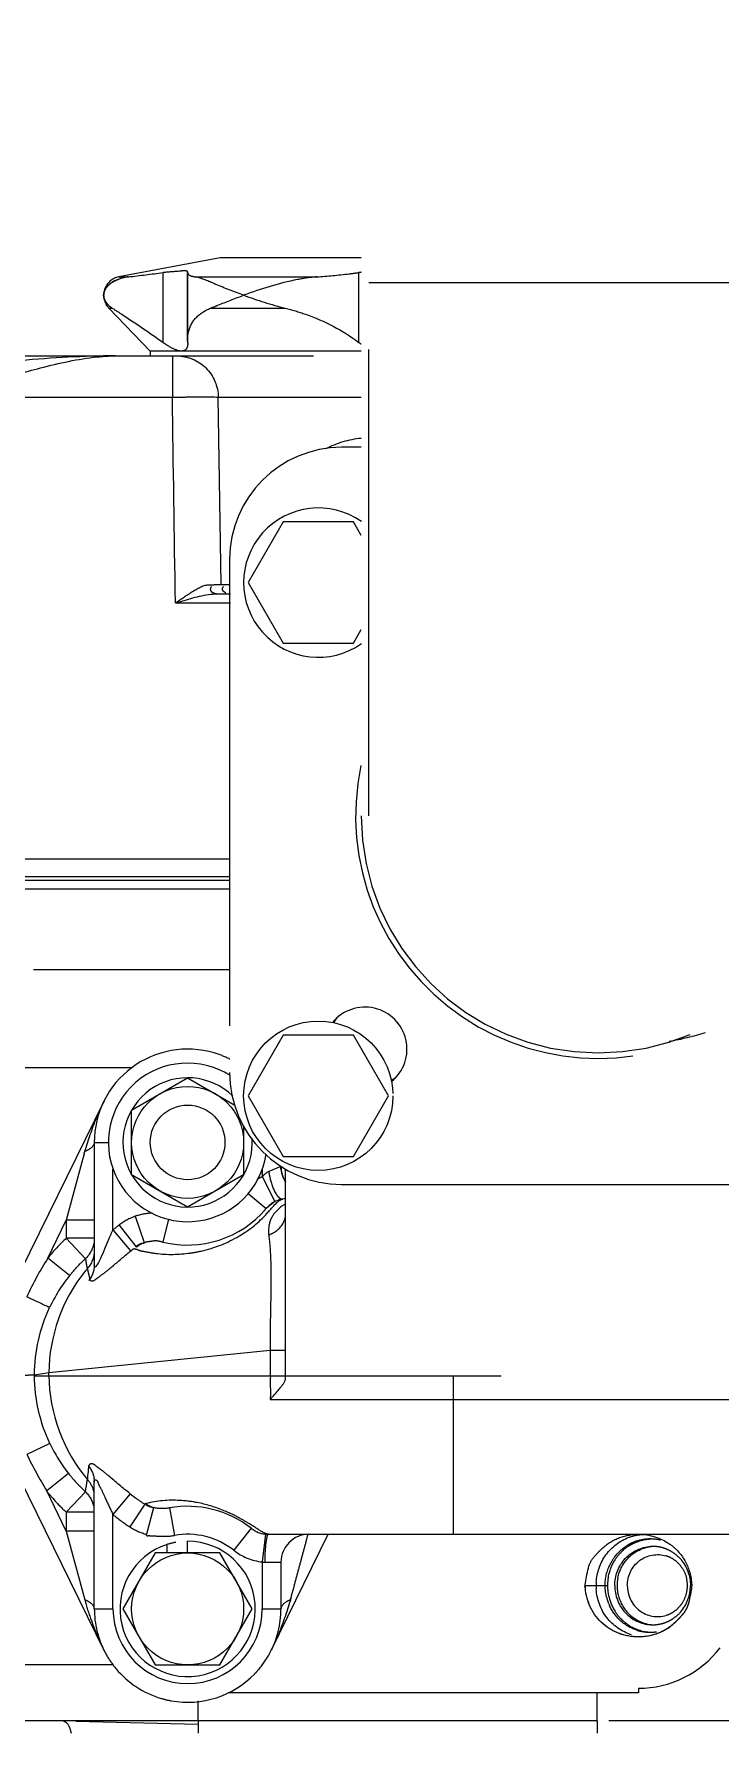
# Model space of a CAD drawing. Header units: millimetres. Extents: x 17886 to 18265, y -8727 to -7321.
# Drawn here: x 17936.663 to 17937.398, y -8656.784 to -8654.963 of the extents above; entities that cross this region are included whole.
import ezdxf

# ---------------------------------------------------------------- set-up
doc = ezdxf.new("R2010")
doc.units = ezdxf.units.MM
doc.linetypes.add('EPL_DASH', pattern=[1, 0.5, -0.5])
for name, color, linetype in [('2630754_DKREDXF_CONTINUOUS_LINE', 7, 'Continuous'), ('3884027_DKREDXF_CONTINUOUS_LINE', 7, 'Continuous'), ('8T4224_DXF_CONTINUOUS_LINE', 7, 'Continuous'), ('8T4908_DXF_CONTINUOUS_LINE', 7, 'Continuous')]:
    doc.layers.add(name, color=color, linetype=linetype)

msp = doc.modelspace()

# ---------------------------------------------------------------- linework, layer by layer
at = {"layer": '2630754_DKREDXF_CONTINUOUS_LINE', "color": 7, "linetype": 'EPL_DASH'}
for p, q in [((17937.02197, -8655.80057), (17937.02197, -8654.47557)), ((17937.02197, -8655.22907), (17937.52197, -8655.22907)), ((17937.01397, -8655.40557), (17936.99297, -8655.40557)), ((17936.87297, -8655.52557), (17936.87297, -8656.07557)), ((17936.99297, -8656.19557), (17937.54297, -8656.19557))]:
    msp.add_line(p, q, dxfattribs=at)
for centre, radius, start, end in [((17936.99297, -8655.52557), 0.12, 90, 180), ((17937.26797, -8655.80057), 0.26, 167.99041, 12.00959), ((17937.26797, -8655.80057), 0.254, 180, 0), ((17937.01797, -8656.05057), 0.045, 309.32019, 140.67981), ((17936.99297, -8656.07557), 0.12, 180, 270)]:
    msp.add_arc(centre, radius, start, end, dxfattribs=at)
at = {"layer": '3884027_DKREDXF_CONTINUOUS_LINE', "color": 6, "linetype": 'EPL_DASH'}
for p, q in [((17936.86297, -8655.20257), (17936.75429, -8655.22291)), ((17937.01397, -8655.20257), (17936.86297, -8655.20257)), ((17936.75429, -8655.22291), (17936.76443, -8655.22291)), ((17936.80157, -8655.29317), (17936.80157, -8655.2183)), ((17936.82804, -8655.2183), (17936.82797, -8655.21877)), ((17936.82797, -8655.29071), (17936.82797, -8655.21874)), ((17936.82804, -8655.29317), (17936.82804, -8655.2183)), ((17936.8361, -8655.22291), (17936.9663, -8655.22291)), ((17937.0115, -8655.29317), (17937.0115, -8655.2183)), ((17936.78797, -8655.30257), (17936.74356, -8655.25644)), ((17936.74356, -8655.25644), (17936.7472, -8655.25644)), ((17936.85261, -8655.25644), (17936.93256, -8655.25644)), ((17936.46297, -8655.30757), (17937.01397, -8655.30757)), ((17936.78797, -8655.30257), (17936.78797, -8655.30757)), ((17937.01397, -8655.30257), (17936.78797, -8655.30257)), ((17936.81158, -8655.30757), (17936.81158, -8655.35178)), ((17936.82804, -8655.29317), (17936.82797, -8655.29058)), ((17936.82804, -8655.29317), (17936.82807, -8655.29426)), ((17936.82807, -8655.29411), (17936.82807, -8655.29058)), ((17936.46297, -8655.35178), (17936.81158, -8655.35178)), ((17936.86392, -8655.55274), (17936.86078, -8655.35178)), ((17936.86078, -8655.35178), (17937.01397, -8655.35178)), ((17936.85895, -8655.56257), (17936.87379, -8655.56257)), ((17936.86392, -8655.55274), (17936.87297, -8655.55274)), ((17936.81484, -8655.57239), (17936.87379, -8655.57239)), ((17936.64201, -8655.84664), (17936.87297, -8655.84664)), ((17936.64523, -8655.86551), (17936.87297, -8655.86551)), ((17936.64523, -8655.86943), (17936.87297, -8655.86943)), ((17936.64523, -8655.87887), (17936.87297, -8655.87887)), ((17936.87297, -8655.96557), (17936.66273, -8655.96557)), ((17936.76799, -8656.07057), (17936.49273, -8656.07057)), ((17936.76797, -8656.11593), (17936.82797, -8656.08129)), ((17936.82797, -8656.08129), (17936.87869, -8656.11057)), ((17936.73817, -8656.10657), (17936.63939, -8656.30817)), ((17936.73817, -8656.10657), (17936.73818, -8656.10655)), ((17936.76797, -8656.18521), (17936.76797, -8656.11593)), ((17936.88797, -8656.13297), (17936.88797, -8656.18521)), ((17936.72797, -8656.15057), (17936.72797, -8656.28181)), ((17936.72797, -8656.15057), (17936.74317, -8656.15057)), ((17936.71572, -8656.16789), (17936.69797, -8656.23407)), ((17936.74797, -8656.24441), (17936.74797, -8656.17924)), ((17936.90797, -8656.17924), (17936.90797, -8656.18727)), ((17936.92779, -8656.17628), (17936.91483, -8656.18167)), ((17936.92797, -8656.17915), (17936.92797, -8656.17628)), ((17936.93297, -8656.40247), (17936.93297, -8656.17949)), ((17936.82797, -8656.21985), (17936.76797, -8656.18521)), ((17936.88797, -8656.18521), (17936.82797, -8656.21985)), ((17936.90797, -8656.18727), (17936.92147, -8656.21406)), ((17936.89279, -8656.20527), (17936.91204, -8656.22151)), ((17936.92147, -8656.21406), (17936.91204, -8656.22151)), ((17936.93297, -8656.21078), (17936.93005, -8656.21126)), ((17936.67814, -8656.27453), (17936.69797, -8656.23407)), ((17936.69797, -8656.23407), (17936.69797, -8656.25322)), ((17936.72797, -8656.23407), (17936.69797, -8656.23407)), ((17936.77183, -8656.22977), (17936.78153, -8656.25772)), ((17936.80755, -8656.23294), (17936.8015, -8656.25734)), ((17936.74797, -8656.24441), (17936.76675, -8656.2667)), ((17936.75444, -8656.23917), (17936.77239, -8656.26223)), ((17936.7015, -8656.29329), (17936.67814, -8656.27453)), ((17936.7205, -8656.28532), (17936.7206, -8656.28582)), ((17936.67936, -8656.3971), (17936.91652, -8656.37308)), ((17936.91652, -8656.37308), (17936.91652, -8656.40057)), ((17936.91652, -8656.37308), (17936.93297, -8656.37308)), ((17936.66396, -8656.39966), (17936.67936, -8656.3971)), ((17936.66396, -8656.40057), (17938.66775, -8656.40057)), ((17936.67936, -8656.40057), (17936.67936, -8656.3971)), ((17937.11297, -8656.57057), (17937.11297, -8656.40057)), ((17936.91643, -8656.42607), (17937.6856, -8656.42607)), ((17936.68037, -8656.4733), (17936.65575, -8656.48495)), ((17936.63939, -8656.49297), (17936.73821, -8656.69466)), ((17936.70043, -8656.50556), (17936.67691, -8656.52409)), ((17936.69797, -8656.56707), (17936.67691, -8656.52409)), ((17936.71835, -8656.52497), (17936.69797, -8656.54693)), ((17936.71845, -8656.52442), (17936.71835, -8656.52497)), ((17936.72797, -8656.65057), (17936.72797, -8656.5145)), ((17936.76631, -8656.52713), (17936.74797, -8656.54946)), ((17936.78194, -8656.53839), (17936.76599, -8656.56271)), ((17936.7915, -8656.54207), (17936.7837, -8656.5706)), ((17936.80846, -8656.54231), (17936.81378, -8656.57184)), ((17936.69797, -8656.54693), (17936.69797, -8656.56707)), ((17936.72797, -8656.54693), (17936.69797, -8656.54693)), ((17936.74797, -8656.65057), (17936.74797, -8656.54946)), ((17936.89601, -8656.56414), (17936.87746, -8656.58771)), ((17936.72797, -8656.56707), (17936.69797, -8656.56707)), ((17936.69797, -8656.56707), (17936.71777, -8656.64087)), ((17936.91127, -8656.57039), (17936.90797, -8656.6002)), ((17936.91457, -8656.57057), (17936.91449, -8656.57057)), ((17936.91457, -8656.57057), (17937.68137, -8656.57057)), ((17936.91777, -8656.69457), (17936.97853, -8656.57057)), ((17936.95521, -8656.57736), (17936.95649, -8656.5726)), ((17936.95649, -8656.5726), (17936.95711, -8656.57027)), ((17936.79333, -8656.59057), (17936.75869, -8656.65057)), ((17936.86261, -8656.59057), (17936.79333, -8656.59057)), ((17936.89725, -8656.65057), (17936.86261, -8656.59057)), ((17936.90797, -8656.6002), (17936.90797, -8656.65057)), ((17936.91061, -8656.60057), (17936.92797, -8656.60057)), ((17936.92797, -8656.60057), (17936.92797, -8656.65057)), ((17937.25403, -8656.62557), (17937.27786, -8656.62557)), ((17936.72797, -8656.65057), (17936.74797, -8656.65057)), ((17936.75869, -8656.65057), (17936.79333, -8656.71057)), ((17936.86261, -8656.71057), (17936.89725, -8656.65057)), ((17936.90797, -8656.65057), (17936.92797, -8656.65057)), ((17936.7486, -8656.71057), (17936.62297, -8656.71057)), ((17936.79333, -8656.71057), (17936.86261, -8656.71057)), ((17936.91777, -8656.69457), (17936.91776, -8656.69459)), ((17937.31097, -8656.74057), (17936.8715, -8656.74057)), ((17937.26665, -8656.77057), (17937.26665, -8656.74057)), ((17936.83929, -8656.77057), (17936.83929, -8656.74905)), ((17936.83919, -8656.77459), (17936.70812, -8656.77133)), ((17937.26665, -8656.77057), (17936.83929, -8656.77057))]:
    msp.add_line(p, q, dxfattribs=at)
at = {"layer": '3884027_DKREDXF_CONTINUOUS_LINE', "color": 7, "linetype": 'EPL_DASH'}
for p, q in [((17936.71837, -8656.27517), (17936.69797, -8656.25322)), ((17936.72797, -8656.25322), (17936.69797, -8656.25322)), ((17936.8059, -8656.59057), (17936.8059, -8656.58151)), ((17936.82797, -8656.59057), (17936.82797, -8656.57807)), ((17937.31097, -8656.73557), (17937.31097, -8656.74057)), ((17936.83929, -8656.77057), (17936.58297, -8656.77057)), ((17936.83929, -8656.77057), (17936.83929, -8656.78357)), ((17937.26665, -8656.77057), (17937.26665, -8656.78357)), ((17937.77929, -8656.77057), (17937.26665, -8656.77057))]:
    msp.add_line(p, q, dxfattribs=at)
at = {"layer": '3884027_DKREDXF_CONTINUOUS_LINE', "color": 6, "linetype": 'EPL_DASH'}
for points in [[(17936.76509, -8656.26841), (17936.76607, -8656.26761), (17936.7671, -8656.26678), (17936.76813, -8656.26595), (17936.76917, -8656.26513), (17936.77022, -8656.26432)], [(17936.90797, -8656.6002), (17936.90809, -8656.60024), (17936.9084, -8656.60031), (17936.90872, -8656.60038), (17936.90903, -8656.60044), (17936.90935, -8656.60048), (17936.90966, -8656.60052), (17936.90998, -8656.60055), (17936.91029, -8656.60056), (17936.91061, -8656.60057)]]:
    msp.add_lwpolyline(points, dxfattribs=at)
at = {"layer": '3884027_DKREDXF_CONTINUOUS_LINE', "color": 7, "linetype": 'EPL_DASH'}
for points in [[(17936.77022, -8656.26432), (17936.77035, -8656.2644), (17936.77049, -8656.26449), (17936.77064, -8656.26456), (17936.7708, -8656.26463), (17936.77096, -8656.2647), (17936.77114, -8656.26475)], [(17936.78331, -8656.53774), (17936.78321, -8656.53777), (17936.78302, -8656.53783), (17936.78284, -8656.53789), (17936.78266, -8656.53796), (17936.7825, -8656.53803), (17936.78234, -8656.53811), (17936.7822, -8656.5382), (17936.78206, -8656.53829), (17936.78194, -8656.53839)]]:
    msp.add_lwpolyline(points, dxfattribs=at)
at = {"layer": '3884027_DKREDXF_CONTINUOUS_LINE', "color": 6, "linetype": 'EPL_DASH'}
for centre, radius in [((17936.82797, -8656.15057), 0.06), ((17936.82797, -8656.15057), 0.04), ((17936.82797, -8656.65057), 0.06)]:
    msp.add_circle(centre, radius, dxfattribs=at)
for centre, radius, start, end in [((17936.75797, -8655.24257), 0.02, 100.60131, 223.91112), ((17936.35698, -8651.7892), 3.4578, 276.76715, 277.38728), ((17936.82945, -8655.21876), 0.00148, 180.01824, 188.58247), ((17937.03277, -8655.37562), 0.15876, 96.83373, 97.69978), ((17936.8731, -8655.29059), 0.04513, 178.5649, 179.98725), ((17937.04244, -8655.25199), 0.05151, 233.08445, 236.2717), ((17937.29797, -8655.77057), 0.27542, 279.61592, 287.94285), ((17936.82797, -8656.15057), 0.1, 73.55945, 180), ((17936.82797, -8656.15057), 0.085, 57.65271, 351.38972), ((17936.82797, -8656.15057), 0.1, 63.06418, 63.25126), ((17936.0203, -8655.97603), 0.72139, 344.99602, 345.20351), ((17936.28191, -8656.0323), 0.45425, 343.63821, 343.85938), ((17937.00226, -8656.16883), 0.08837, 188.35387, 192.22064), ((17936.93497, -8656.24086), 0.06, 116.73919, 121.85519), ((17936.93497, -8656.24086), 0.03, 99.44018, 139.84082), ((17936.82797, -8656.15057), 0.11, 256.07587, 319.84082), ((17936.81077, -8656.12907), 0.14149, 263.08272, 278.13577), ((17936.97772, -8656.46382), 0.35437, 147.71304, 155.36549), ((17936.85391, -8656.40058), 0.1759, 139.27675, 140.60354), ((17936.50778, -8656.32453), 0.21631, 10.44501, 12.38576), ((17936.69882, -8656.26681), 0.0289, 318.87499, 321.62863), ((17936.8331, -8656.3994), 0.16905, 141.12264, 154.84831), ((17936.83262, -8656.40102), 0.16853, 205.3949, 218.33778), ((17936.83427, -8656.39998), 0.17047, 218.26765, 226.56183), ((17936.83384, -8656.40042), 0.16985, 226.56653, 227.16299), ((17936.69826, -8656.54673), 0.02962, 44.60422, 47.28241), ((17936.3532, -8656.45628), 0.37156, 349.4321, 351.41883), ((17936.85635, -8656.41653), 0.14262, 230.85048, 232.56467), ((17936.86989, -8656.39892), 0.16483, 232.55197, 233.54172), ((17936.82797, -8656.65057), 0.11, 51.78679, 100.21672), ((17936.88052, -8656.38798), 0.20892, 230.61938, 236.75523), ((17936.91457, -8656.54057), 0.03, 231.78679, 270), ((17936.82797, -8656.65057), 0.0725, 107.72353, 90), ((17936.82797, -8656.65057), 0.08, 51.78679, 100.21672), ((17936.95797, -8656.60057), 0.03, 90, 180), ((17937.32341, -8656.62211), 0.0465, 116.02384, 122.24099), ((17937.32321, -8656.62177), 0.04611, 108.73031, 115.98389), ((17937.32365, -8656.62318), 0.04759, 94.36247, 108.69175), ((17937.32365, -8656.6232), 0.0476, 90.10606, 94.36157), ((17937.32367, -8656.62233), 0.04673, 76.47883, 90.13113), ((17937.31196, -8656.62733), 0.05652, 44.44484, 54.89212), ((17936.91457, -8656.54057), 0.06, 231.78679, 263.68224), ((17937.32532, -8656.62506), 0.04999, 143.87533, 154.2355), ((17937.32615, -8656.62281), 0.03925, 89.99978, 93.14127), ((17937.32615, -8656.62279), 0.03923, 84.90794, 90.00094), ((17937.32614, -8656.62283), 0.03927, 77.58358, 84.90026), ((17937.3261, -8656.62304), 0.03948, 71.91001, 77.58895), ((17937.32602, -8656.62327), 0.03972, 65.24617, 71.90139), ((17937.33108, -8656.62396), 0.03176, 59.13771, 72.73364), ((17937.32573, -8656.62385), 0.04037, 53.04821, 65.21665), ((17937.33073, -8656.62449), 0.03239, 45.66673, 59.0879), ((17937.32521, -8656.6245), 0.04121, 41.0095, 53.01241), ((17937.3301, -8656.62509), 0.03326, 32.43702, 45.61307), ((17937.33168, -8656.62558), 0.04355, 168.41945, 179.98661), ((17937.32883, -8656.6256), 0.03464, 0.05476, 12.87815), ((17937.32042, -8656.62558), 0.05481, 176.49199, 179.99163), ((17937.31978, -8656.62556), 0.05417, 180.01148, 183.84686), ((17937.33168, -8656.62556), 0.04355, 180.01339, 191.58055), ((17937.32883, -8656.62553), 0.03464, 347.12185, 359.94524), ((17936.82797, -8656.65057), 0.1, 180, 207.45975), ((17936.82797, -8656.65057), 0.08, 180, 0), ((17936.82797, -8656.65057), 0.1, 331.91169, 0), ((17937.37403, -8656.76883), 0.45425, 163.63821, 163.85938), ((17937.32831, -8656.62503), 0.05308, 194.62347, 204.59614), ((17937.33108, -8656.62718), 0.03176, 287.26636, 300.86229), ((17937.33073, -8656.62664), 0.03239, 300.9121, 314.33327), ((17937.32521, -8656.62663), 0.04121, 306.98759, 318.9905), ((17937.3301, -8656.62605), 0.03326, 314.38693, 327.56298), ((17937.03485, -8656.55076), 0.32979, 199.70549, 202.96746), ((17937.32329, -8656.62976), 0.04577, 253.29992, 256.39889), ((17937.32337, -8656.62935), 0.04618, 256.42641, 264.81484), ((17937.32615, -8656.62832), 0.03925, 266.85873, 270.00022), ((17937.32615, -8656.62834), 0.03923, 269.99906, 275.09115), ((17937.32614, -8656.6283), 0.03927, 275.09882, 282.41642), ((17937.3261, -8656.62809), 0.03948, 282.41105, 288.10978), ((17937.32602, -8656.62787), 0.03972, 288.11837, 294.75378), ((17937.31728, -8656.63369), 0.04539, 303.17049, 306.63689), ((17937.32573, -8656.62729), 0.04037, 294.78335, 306.95179), ((17937.31097, -8656.62557), 0.11, 270, 322.6168), ((17937.32347, -8656.62834), 0.0472, 264.79978, 270.10938), ((17937.32348, -8656.62792), 0.04762, 270.10674, 275.26058), ((17937.32347, -8656.62784), 0.04771, 275.25873, 278.27633), ((17936.82797, -8656.65057), 0.1, 210.1715, 219.91163), ((17936.82797, -8656.65057), 0.1, 315.92964, 319.90899), ((17936.82797, -8656.65057), 0.1, 253.55945, 259.91752)]:
    msp.add_arc(centre, radius, start, end, dxfattribs=at)
at = {"layer": '3884027_DKREDXF_CONTINUOUS_LINE', "color": 7, "linetype": 'EPL_DASH'}
for centre, radius, start, end in [((17937.02297, -8655.49557), 0.1, 95.2174, 118.11537), ((17936.85037, -8653.19263), 2.36016, 270.02862, 270.22431), ((17937.02297, -8656.04557), 0.045, 140.40876, 149.07699), ((17936.82797, -8656.15057), 0.1, 63.25126, 73.55945), ((17936.82797, -8656.15057), 0.06928, 45.70361, 3.90573), ((17937.02297, -8656.04557), 0.045, 300.92301, 309.59124), ((17936.95796, -8656.17619), 0.03017, 180.17823, 185.63494), ((17936.95822, -8656.17617), 0.03042, 185.62411, 195.78879), ((17936.95804, -8656.17627), 0.03007, 180.02626, 190.96013), ((17936.95797, -8656.17629), 0.03, 190.94384, 196.25359), ((17936.95795, -8656.17623), 0.03015, 195.80725, 200.97707), ((17936.95808, -8656.17623), 0.03012, 196.31619, 213.45674), ((17936.95794, -8656.17624), 0.03014, 200.96815, 214.01569), ((17936.69813, -8656.25332), 0.02979, 312.80573, 316.66141), ((17936.82797, -8656.65057), 0.0725, 100.12193, 107.72353), ((17937.32689, -8656.62386), 0.04847, 120.89758, 131.89909), ((17937.32791, -8656.62484), 0.04989, 137.38324, 148.17525), ((17937.3273, -8656.62431), 0.04908, 131.8974, 137.35629), ((17937.32969, -8656.62558), 0.05183, 169.47056, 179.98994), ((17937.32969, -8656.62556), 0.05183, 180.01006, 190.52944), ((17937.32791, -8656.62629), 0.04989, 211.82475, 222.61676), ((17937.3273, -8656.62683), 0.04908, 222.64371, 228.1026), ((17937.32689, -8656.62728), 0.04847, 228.10091, 239.10242), ((17936.82797, -8656.65057), 0.1, 207.45975, 210.1715), ((17936.82797, -8656.65057), 0.1, 319.90899, 331.91169), ((17936.82797, -8656.65057), 0.1, 219.91163, 253.55945), ((17936.82797, -8656.65057), 0.1, 259.91752, 315.92964)]:
    msp.add_arc(centre, radius, start, end, dxfattribs=at)
at = {"layer": '3884027_DKREDXF_CONTINUOUS_LINE', "color": 6, "linetype": 'EPL_DASH'}
for points, knots in [([(17936.82807, -8655.21811), (17936.82807, -8655.21568), (17936.81385, -8655.21774), (17936.80799, -8655.21746), (17936.80157, -8655.2183)], [0, 0, 0, 0, 0.2727713, 1, 1, 1, 1]), ([(17936.73797, -8655.24257), (17936.73797, -8655.2408), (17936.74009, -8655.2319), (17936.74931, -8655.22678), (17936.75605, -8655.22468)], [0, 0, 0, 0, 0.1998531, 1, 1, 1, 1]), ([(17936.74281, -8655.23216), (17936.74204, -8655.23293), (17936.74067, -8655.23451), (17936.7396, -8655.23631), (17936.73919, -8655.23721)], [0, 0, 0, 0, 0.5209845, 1, 1, 1, 1]), ([(17936.76443, -8655.22291), (17936.76207, -8655.22319), (17936.75433, -8655.22468), (17936.74674, -8655.22826), (17936.74281, -8655.23216)], [0, 0, 0, 0, 0.3001134, 1, 1, 1, 1]), ([(17936.82799, -8655.21898), (17936.82805, -8655.21941), (17936.83002, -8655.22207), (17936.8335, -8655.22237), (17936.8361, -8655.22291)], [0, 0, 0, 0, 0.1393145, 1, 1, 1, 1]), ([(17936.88797, -8655.24257), (17936.87763, -8655.23879), (17936.8604, -8655.23227), (17936.84343, -8655.22442), (17936.8361, -8655.22291)], [0, 0, 0, 0, 0.5955642, 1, 1, 1, 1]), ([(17936.9663, -8655.22291), (17936.95937, -8655.22343), (17936.93263, -8655.22749), (17936.90678, -8655.2357), (17936.88797, -8655.24257)], [0, 0, 0, 0, 0.2577761, 1, 1, 1, 1]), ([(17936.9663, -8655.22291), (17936.97786, -8655.22204), (17936.99294, -8655.22066), (17937.00797, -8655.21878), (17937.0115, -8655.2183)], [0, 0, 0, 0, 0.7651651, 1, 1, 1, 1]), ([(17936.73919, -8655.23721), (17936.73879, -8655.23806), (17936.73818, -8655.23982), (17936.73797, -8655.24166), (17936.73797, -8655.24257)], [0, 0, 0, 0, 0.5091713, 1, 1, 1, 1]), ([(17936.73905, -8655.24762), (17936.7387, -8655.24681), (17936.73816, -8655.24515), (17936.73797, -8655.24342), (17936.73797, -8655.24257)], [0, 0, 0, 0, 0.5081737, 1, 1, 1, 1]), ([(17936.85261, -8655.25644), (17936.85518, -8655.2554), (17936.86691, -8655.25062), (17936.87868, -8655.24596), (17936.88797, -8655.24257)], [0, 0, 0, 0, 0.2189959, 1, 1, 1, 1]), ([(17936.74479, -8655.25473), (17936.74517, -8655.25503), (17936.74596, -8655.25562), (17936.74678, -8655.25617), (17936.7472, -8655.25644)], [0, 0, 0, 0, 0.4906199, 1, 1, 1, 1]), ([(17936.7472, -8655.25644), (17936.75058, -8655.25859), (17936.76899, -8655.2704), (17936.78708, -8655.28272), (17936.80157, -8655.29317)], [0, 0, 0, 0, 0.1830376, 1, 1, 1, 1]), ([(17936.93256, -8655.25644), (17936.93988, -8655.25824), (17936.96778, -8655.26663), (17936.99423, -8655.28021), (17937.0115, -8655.29317)], [0, 0, 0, 0, 0.2586868, 1, 1, 1, 1]), ([(17936.82798, -8655.28946), (17936.82801, -8655.28834), (17936.82815, -8655.28615), (17936.82847, -8655.28397), (17936.82868, -8655.2829)], [0, 0, 0, 0, 0.5057274, 1, 1, 1, 1]), ([(17936.6703, -8655.32049), (17936.69024, -8655.31535), (17936.71681, -8655.30934), (17936.7439, -8655.30757), (17936.7504, -8655.30757)], [0, 0, 0, 0, 0.7599674, 1, 1, 1, 1]), ([(17936.8165, -8655.30757), (17936.82771, -8655.30757), (17936.85112, -8655.31712), (17936.86059, -8655.34045), (17936.86078, -8655.35178)], [0, 0, 0, 0, 0.4971889, 1, 1, 1, 1]), ([(17936.82807, -8655.29426), (17936.82807, -8655.29656), (17936.82709, -8655.30211), (17936.82131, -8655.30266), (17936.819, -8655.30221)], [0, 0, 0, 0, 0.4936354, 1, 1, 1, 1]), ([(17936.46629, -8655.32066), (17936.48324, -8655.32505), (17936.50863, -8655.33265), (17936.54211, -8655.34263), (17936.56834, -8655.35119), (17936.59446, -8655.34237), (17936.62797, -8655.33248), (17936.65335, -8655.32487), (17936.6703, -8655.32049)], [0, 0, 0, 0, 0.2483333, 0.3741422, 0.500025, 0.625955, 0.7517448, 1, 1, 1, 1]), ([(17936.81158, -8655.35178), (17936.81727, -8655.35171), (17936.83366, -8655.35167), (17936.85009, -8655.351), (17936.86078, -8655.35178)], [0, 0, 0, 0, 0.3465713, 1, 1, 1, 1]), ([(17936.81484, -8655.57239), (17936.82107, -8655.56805), (17936.83234, -8655.56049), (17936.84519, -8655.55281), (17936.85155, -8655.5528)], [0, 0, 0, 0, 0.5441178, 1, 1, 1, 1]), ([(17936.85275, -8655.56302), (17936.85379, -8655.56289), (17936.85586, -8655.56266), (17936.85793, -8655.56257), (17936.85895, -8655.56257)], [0, 0, 0, 0, 0.506972, 1, 1, 1, 1]), ([(17936.73842, -8656.10606), (17936.73882, -8656.10626), (17936.73694, -8656.10803), (17936.73653, -8656.11083), (17936.73346, -8656.11604), (17936.73192, -8656.1201), (17936.73097, -8656.12234)], [0, 0, 0, 0, 0.0753642, 0.2487776, 0.5914295, 1, 1, 1, 1]), ([(17936.71709, -8656.16279), (17936.71687, -8656.16364), (17936.71641, -8656.16534), (17936.71595, -8656.16704), (17936.71572, -8656.16789)], [0, 0, 0, 0, 0.4994046, 1, 1, 1, 1]), ([(17936.72797, -8656.15057), (17936.72797, -8656.1538), (17936.7235, -8656.15786), (17936.71925, -8656.15971), (17936.71777, -8656.16027)], [0, 0, 0, 0, 0.6704712, 1, 1, 1, 1]), ([(17936.88292, -8656.25101), (17936.89315, -8656.24498), (17936.90777, -8656.23372), (17936.91903, -8656.21945), (17936.92354, -8656.21512)], [0, 0, 0, 0, 0.6551643, 1, 1, 1, 1]), ([(17936.92233, -8656.20522), (17936.92272, -8656.20587), (17936.92351, -8656.20708), (17936.92441, -8656.20821), (17936.92487, -8656.20871)], [0, 0, 0, 0, 0.5298894, 1, 1, 1, 1]), ([(17936.92487, -8656.20871), (17936.92548, -8656.20936), (17936.92667, -8656.21045), (17936.92817, -8656.21114), (17936.92887, -8656.21125)], [0, 0, 0, 0, 0.556679, 1, 1, 1, 1]), ([(17936.92887, -8656.21125), (17936.92907, -8656.21129), (17936.92946, -8656.21132), (17936.92985, -8656.21129), (17936.93005, -8656.21126)], [0, 0, 0, 0, 0.5073329, 1, 1, 1, 1]), ([(17936.91543, -8656.24945), (17936.91794, -8656.24852), (17936.9266, -8656.2443), (17936.9329, -8656.23457), (17936.93297, -8656.2276)], [0, 0, 0, 0, 0.2773543, 1, 1, 1, 1]), ([(17936.74797, -8656.24441), (17936.74576, -8656.24827), (17936.74199, -8656.25753), (17936.72813, -8656.29153), (17936.72797, -8656.28183)], [0, 0, 0, 0, 0.3144896, 1, 1, 1, 1]), ([(17936.8308, -8656.26913), (17936.83474, -8656.26857), (17936.85289, -8656.26524), (17936.87045, -8656.25836), (17936.88292, -8656.25101)], [0, 0, 0, 0, 0.2155372, 1, 1, 1, 1]), ([(17936.91494, -8656.25065), (17936.91589, -8656.25853), (17936.91886, -8656.29931), (17936.91564, -8656.34019), (17936.91652, -8656.37308)], [0, 0, 0, 0, 0.1942457, 1, 1, 1, 1]), ([(17936.74024, -8656.28923), (17936.74216, -8656.28767), (17936.75046, -8656.28075), (17936.75868, -8656.27373), (17936.76509, -8656.26841)], [0, 0, 0, 0, 0.2286865, 1, 1, 1, 1]), ([(17936.77114, -8656.26475), (17936.77271, -8656.26449), (17936.77591, -8656.26653), (17936.78344, -8656.2677), (17936.78946, -8656.269), (17936.79373, -8656.26953)], [0, 0, 0, 0, 0.2069902, 0.4411599, 1, 1, 1, 1]), ([(17936.78164, -8656.25767), (17936.78151, -8656.25771), (17936.78143, -8656.25779), (17936.78112, -8656.2578), (17936.78114, -8656.25784)], [0, 0, 0, 0, 0.7617879, 1, 1, 1, 1]), ([(17936.78114, -8656.25784), (17936.78143, -8656.25842), (17936.78407, -8656.25659), (17936.78763, -8656.25681), (17936.7914, -8656.25579), (17936.79362, -8656.25579)], [0, 0, 0, 0, 0.1530689, 0.4743646, 1, 1, 1, 1]), ([(17936.7015, -8656.29329), (17936.70068, -8656.29431), (17936.71211, -8656.28065), (17936.71328, -8656.2799), (17936.71837, -8656.27517)], [0, 0, 0, 0, 0.1584669, 1, 1, 1, 1]), ([(17936.71837, -8656.27517), (17936.71849, -8656.27566), (17936.71872, -8656.27664), (17936.71894, -8656.27763), (17936.71905, -8656.27814)], [0, 0, 0, 0, 0.4906084, 1, 1, 1, 1]), ([(17936.72046, -8656.28598), (17936.72065, -8656.28633), (17936.72101, -8656.28904), (17936.72188, -8656.29154), (17936.72234, -8656.29377)], [0, 0, 0, 0, 0.1474096, 1, 1, 1, 1]), ([(17936.72299, -8656.29719), (17936.72315, -8656.29794), (17936.72599, -8656.30032), (17936.73262, -8656.29465), (17936.73721, -8656.2917), (17936.74024, -8656.28923)], [0, 0, 0, 0, 0.1105087, 0.4351023, 1, 1, 1, 1]), ([(17936.72234, -8656.29377), (17936.72245, -8656.2943), (17936.72269, -8656.29544), (17936.72291, -8656.29658), (17936.72299, -8656.29719)], [0, 0, 0, 0, 0.4693405, 1, 1, 1, 1]), ([(17936.68008, -8656.32755), (17936.67931, -8656.32721), (17936.67117, -8656.32336), (17936.663, -8656.31958), (17936.6556, -8656.31611)], [0, 0, 0, 0, 0.0931647, 1, 1, 1, 1]), ([(17936.66396, -8656.40011), (17936.66307, -8656.40012), (17936.65882, -8656.40009), (17936.64975, -8656.4007), (17936.64101, -8656.39855), (17936.63641, -8656.40034)], [0, 0, 0, 0, 0.0969224, 0.46281, 1, 1, 1, 1]), ([(17936.91652, -8656.40057), (17936.9166, -8656.39879), (17936.91639, -8656.41756), (17936.9168, -8656.41936), (17936.91643, -8656.42607)], [0, 0, 0, 0, 0.2093648, 1, 1, 1, 1]), ([(17936.91643, -8656.42607), (17936.92045, -8656.42187), (17936.92628, -8656.41469), (17936.93297, -8656.40632), (17936.93297, -8656.40247)], [0, 0, 0, 0, 0.6011425, 1, 1, 1, 1]), ([(17936.7218, -8656.49747), (17936.72155, -8656.4992), (17936.72155, -8656.50398), (17936.72038, -8656.50871), (17936.7206, -8656.51172)], [0, 0, 0, 0, 0.3665168, 1, 1, 1, 1]), ([(17936.73638, -8656.50235), (17936.73451, -8656.50088), (17936.73079, -8656.49858), (17936.72556, -8656.49351), (17936.72198, -8656.49635), (17936.7218, -8656.49747)], [0, 0, 0, 0, 0.4050388, 0.8066782, 1, 1, 1, 1]), ([(17936.76631, -8656.52713), (17936.75846, -8656.52088), (17936.74865, -8656.51241), (17936.73867, -8656.50415), (17936.73638, -8656.50235)], [0, 0, 0, 0, 0.7747007, 1, 1, 1, 1]), ([(17936.67691, -8656.52409), (17936.67511, -8656.52219), (17936.69016, -8656.54001), (17936.69229, -8656.54165), (17936.69797, -8656.54693)], [0, 0, 0, 0, 0.2520204, 1, 1, 1, 1]), ([(17936.72797, -8656.51451), (17936.72797, -8656.51372), (17936.72769, -8656.51191), (17936.73111, -8656.51225), (17936.73213, -8656.51682), (17936.73601, -8656.52309), (17936.73832, -8656.52887), (17936.74005, -8656.53263)], [0, 0, 0, 0, 0.0891221, 0.1338587, 0.3149875, 0.5327688, 1, 1, 1, 1]), ([(17936.83795, -8656.53654), (17936.83187, -8656.53538), (17936.81368, -8656.5332), (17936.795, -8656.53452), (17936.78331, -8656.53774)], [0, 0, 0, 0, 0.3376673, 1, 1, 1, 1]), ([(17936.89896, -8656.56233), (17936.89793, -8656.56169), (17936.893, -8656.55862), (17936.888, -8656.55567), (17936.88397, -8656.55347)], [0, 0, 0, 0, 0.2086228, 1, 1, 1, 1]), ([(17936.91445, -8656.57057), (17936.9138, -8656.57056), (17936.90809, -8656.56873), (17936.90338, -8656.5651), (17936.89896, -8656.56233)], [0, 0, 0, 0, 0.111653, 1, 1, 1, 1]), ([(17936.7837, -8656.5706), (17936.78344, -8656.57084), (17936.78398, -8656.57259), (17936.78557, -8656.57197), (17936.78644, -8656.57202)], [0, 0, 0, 0, 0.2856692, 1, 1, 1, 1]), ([(17936.78644, -8656.57202), (17936.7893, -8656.57215), (17936.79838, -8656.57268), (17936.80762, -8656.57295), (17936.81378, -8656.57184)], [0, 0, 0, 0, 0.3132799, 1, 1, 1, 1]), ([(17936.91457, -8656.57057), (17936.91337, -8656.57057), (17936.91234, -8656.57639), (17936.91171, -8656.57952), (17936.91141, -8656.58246)], [0, 0, 0, 0, 0.2886512, 1, 1, 1, 1]), ([(17936.93802, -8656.64141), (17936.93763, -8656.64123), (17936.93905, -8656.63934), (17936.93899, -8656.63647), (17936.94098, -8656.63097), (17936.94324, -8656.62158), (17936.94684, -8656.60872), (17936.95099, -8656.59304), (17936.95381, -8656.58259), (17936.95521, -8656.57736)], [0, 0, 0, 0, 0.0195347, 0.0647512, 0.1558866, 0.2645156, 0.5107188, 0.755255, 1, 1, 1, 1]), ([(17937.25403, -8656.62557), (17937.25273, -8656.63322), (17937.25606, -8656.6034), (17937.26372, -8656.59452), (17937.2736, -8656.58343), (17937.28875, -8656.57319), (17937.30369, -8656.57059), (17937.31097, -8656.57057)], [0, 0, 0, 0, 0.2657554, 0.3792144, 0.4982139, 0.7507165, 1, 1, 1, 1]), ([(17937.26571, -8656.62222), (17937.26635, -8656.61177), (17937.27348, -8656.59092), (17937.29107, -8656.57742), (17937.30072, -8656.57383)], [0, 0, 0, 0, 0.5042632, 1, 1, 1, 1]), ([(17937.28558, -8656.62557), (17937.28558, -8656.61524), (17937.29333, -8656.59399), (17937.31394, -8656.58418), (17937.324, -8656.58363)], [0, 0, 0, 0, 0.505947, 1, 1, 1, 1]), ([(17937.29907, -8656.62557), (17937.29907, -8656.61566), (17937.30847, -8656.59477), (17937.33129, -8656.59078), (17937.3405, -8656.59363)], [0, 0, 0, 0, 0.5066983, 1, 1, 1, 1]), ([(17937.36791, -8656.62557), (17937.36921, -8656.61792), (17937.36588, -8656.64773), (17937.35822, -8656.65662), (17937.34835, -8656.66771), (17937.33316, -8656.67793), (17937.31093, -8656.68192), (17937.28901, -8656.67777), (17937.264, -8656.6623), (17937.25414, -8656.63982), (17937.25403, -8656.62557)], [0, 0, 0, 0, 0.1337358, 0.1908319, 0.2507157, 0.3777824, 0.5032291, 0.6287613, 0.7542565, 1, 1, 1, 1]), ([(17937.36791, -8656.62557), (17937.36921, -8656.61792), (17937.36588, -8656.64773), (17937.35822, -8656.65662), (17937.34835, -8656.66771), (17937.33316, -8656.67793), (17937.31093, -8656.68192), (17937.28901, -8656.67777), (17937.264, -8656.6623), (17937.25414, -8656.63982), (17937.25403, -8656.62557)], [0, 0, 0, 0, 0.1337358, 0.1908319, 0.2507157, 0.3777824, 0.5032291, 0.6287613, 0.7542565, 1, 1, 1, 1]), ([(17937.31097, -8656.68057), (17937.29667, -8656.68061), (17937.2668, -8656.66945), (17937.25414, -8656.63982), (17937.25403, -8656.62557)], [0, 0, 0, 0, 0.5008065, 1, 1, 1, 1]), ([(17937.30339, -8656.67822), (17937.2932, -8656.67505), (17937.27423, -8656.66173), (17937.26646, -8656.64007), (17937.26573, -8656.62919)], [0, 0, 0, 0, 0.4948024, 1, 1, 1, 1]), ([(17937.28558, -8656.62557), (17937.28558, -8656.63589), (17937.29333, -8656.65714), (17937.31394, -8656.66696), (17937.324, -8656.66751)], [0, 0, 0, 0, 0.505947, 1, 1, 1, 1]), ([(17937.29907, -8656.62557), (17937.29907, -8656.63547), (17937.30847, -8656.65636), (17937.33129, -8656.66036), (17937.3405, -8656.6575)], [0, 0, 0, 0, 0.5066983, 1, 1, 1, 1]), ([(17936.72797, -8656.65057), (17936.72797, -8656.64734), (17936.7235, -8656.64327), (17936.71925, -8656.64143), (17936.71777, -8656.64087)], [0, 0, 0, 0, 0.6704712, 1, 1, 1, 1]), ([(17936.93817, -8656.64087), (17936.93669, -8656.64143), (17936.93244, -8656.64327), (17936.92797, -8656.64734), (17936.92797, -8656.65057)], [0, 0, 0, 0, 0.329196, 1, 1, 1, 1]), ([(17936.93802, -8656.64141), (17936.93781, -8656.64131), (17936.93866, -8656.64019), (17936.93852, -8656.63954), (17936.93868, -8656.63895)], [0, 0, 0, 0, 0.2840105, 1, 1, 1, 1]), ([(17936.93817, -8656.64087), (17936.93815, -8656.64096), (17936.93785, -8656.64196), (17936.93849, -8656.63968), (17936.93868, -8656.63895)], [0, 0, 0, 0, 0.1113269, 1, 1, 1, 1]), ([(17937.36509, -8656.64266), (17937.36464, -8656.64447), (17937.36314, -8656.64997), (17937.35983, -8656.6548), (17937.35728, -8656.65764)], [0, 0, 0, 0, 0.3276875, 1, 1, 1, 1]), ([(17937.35728, -8656.65764), (17937.35667, -8656.65831), (17937.35541, -8656.65971), (17937.35413, -8656.66109), (17937.35346, -8656.6618)], [0, 0, 0, 0, 0.4844485, 1, 1, 1, 1]), ([(17936.73121, -8656.67945), (17936.73178, -8656.6808), (17936.73342, -8656.68458), (17936.74003, -8656.69835), (17936.73821, -8656.69466)], [0, 0, 0, 0, 0.2624462, 1, 1, 1, 1]), ([(17936.91752, -8656.69507), (17936.91712, -8656.69487), (17936.919, -8656.6931), (17936.91941, -8656.69031), (17936.92248, -8656.6851), (17936.92402, -8656.68104), (17936.92497, -8656.6788)], [0, 0, 0, 0, 0.0753642, 0.2487776, 0.5914295, 1, 1, 1, 1]), ([(17936.69509, -8656.77101), (17936.69586, -8656.77103), (17936.70075, -8656.77351), (17936.70191, -8656.77937), (17936.70308, -8656.78357)], [0, 0, 0, 0, 0.1511828, 1, 1, 1, 1])]:
    msp.add_open_spline(points, degree=3, knots=knots, dxfattribs=at)
for points in [[(17936.73797, -8655.24257), (17936.73797, -8655.24721), (17936.74115, -8655.25184), (17936.74479, -8655.25473)], [(17936.7472, -8655.25644), (17936.74382, -8655.25429), (17936.74064, -8655.25129), (17936.73905, -8655.24762)], [(17936.88797, -8655.24257), (17936.90259, -8655.24791), (17936.91745, -8655.25272), (17936.93256, -8655.25644)], [(17936.82868, -8655.2829), (17936.82982, -8655.27698), (17936.83272, -8655.27116), (17936.83685, -8655.26676)], [(17936.83685, -8655.26676), (17936.84114, -8655.26218), (17936.84678, -8655.25878), (17936.85261, -8655.25644)], [(17936.75041, -8655.30757), (17936.71662, -8655.30757), (17936.68285, -8655.30991), (17936.64915, -8655.31248)], [(17936.80855, -8655.29778), (17936.80615, -8655.29637), (17936.80383, -8655.29481), (17936.80157, -8655.29317)], [(17936.819, -8655.30221), (17936.81528, -8655.3015), (17936.81181, -8655.2997), (17936.80855, -8655.29778)], [(17936.81484, -8655.57239), (17936.81374, -8655.49886), (17936.81266, -8655.42532), (17936.81158, -8655.35178)], [(17936.81484, -8655.57239), (17936.82734, -8655.56876), (17936.83984, -8655.56469), (17936.85275, -8655.56302)], [(17936.73097, -8656.12234), (17936.72598, -8656.13413), (17936.72182, -8656.14629), (17936.71826, -8656.15858)], [(17936.91483, -8656.18167), (17936.91226, -8656.18308), (17936.90958, -8656.18481), (17936.90811, -8656.18734)], [(17936.9159, -8656.18754), (17936.91723, -8656.19367), (17936.9191, -8656.19984), (17936.92233, -8656.20522)], [(17936.93297, -8656.21625), (17936.92833, -8656.21901), (17936.92396, -8656.22251), (17936.92072, -8656.22682)], [(17936.92354, -8656.21512), (17936.92536, -8656.21338), (17936.92756, -8656.21168), (17936.93004, -8656.21126)], [(17936.77183, -8656.22977), (17936.76561, -8656.23193), (17936.75964, -8656.23512), (17936.75444, -8656.23917)], [(17936.78986, -8656.22633), (17936.78375, -8656.22661), (17936.77761, -8656.22776), (17936.77183, -8656.22977)], [(17936.91688, -8656.23352), (17936.9147, -8656.23883), (17936.91424, -8656.24495), (17936.91494, -8656.25065)], [(17936.92072, -8656.22682), (17936.91917, -8656.22888), (17936.91786, -8656.23114), (17936.91688, -8656.23352)], [(17936.69797, -8656.25322), (17936.69082, -8656.25978), (17936.68422, -8656.26697), (17936.67814, -8656.27453)], [(17936.75444, -8656.23917), (17936.75663, -8656.23746), (17936.75009, -8656.24262), (17936.74797, -8656.24441)], [(17936.72797, -8656.26619), (17936.72797, -8656.27274), (17936.72556, -8656.27962), (17936.72148, -8656.28476)], [(17936.79362, -8656.25579), (17936.7963, -8656.25579), (17936.7989, -8656.25669), (17936.8015, -8656.25734)], [(17936.71798, -8656.28894), (17936.69368, -8656.31853), (17936.67932, -8656.35882), (17936.67936, -8656.3971)], [(17936.72797, -8656.28171), (17936.72797, -8656.28775), (17936.72569, -8656.29407), (17936.72192, -8656.2988)], [(17936.66396, -8656.39966), (17936.66392, -8656.37503), (17936.66967, -8656.34987), (17936.68008, -8656.32755)], [(17936.68037, -8656.4733), (17936.66969, -8656.45086), (17936.66406, -8656.42542), (17936.66396, -8656.40057)], [(17936.67936, -8656.40057), (17936.67936, -8656.44009), (17936.69481, -8656.48178), (17936.7206, -8656.51172)], [(17936.65575, -8656.48495), (17936.66197, -8656.49841), (17936.66947, -8656.51126), (17936.67691, -8656.52409)], [(17936.7218, -8656.49747), (17936.72563, -8656.50216), (17936.72797, -8656.50851), (17936.72797, -8656.51457)], [(17936.71935, -8656.52593), (17936.72352, -8656.53017), (17936.7265, -8656.53593), (17936.72752, -8656.54178)], [(17936.7206, -8656.51172), (17936.72382, -8656.51541), (17936.72616, -8656.52004), (17936.72724, -8656.52482)], [(17936.74005, -8656.53263), (17936.74263, -8656.53827), (17936.74544, -8656.5438), (17936.74797, -8656.54946)], [(17936.78194, -8656.53839), (17936.77852, -8656.53621), (17936.7752, -8656.53389), (17936.77194, -8656.53149)], [(17936.80846, -8656.54231), (17936.80293, -8656.54331), (17936.7971, -8656.54325), (17936.79159, -8656.5421)], [(17936.86691, -8656.54529), (17936.85759, -8656.54144), (17936.84785, -8656.53844), (17936.83795, -8656.53654)], [(17936.88397, -8656.55347), (17936.87843, -8656.55046), (17936.87274, -8656.54771), (17936.86691, -8656.54529)], [(17936.76599, -8656.56271), (17936.77139, -8656.56625), (17936.77747, -8656.5689), (17936.7837, -8656.5706)], [(17936.91141, -8656.58246), (17936.91081, -8656.58847), (17936.91061, -8656.59453), (17936.91061, -8656.60057)], [(17937.28495, -8656.59559), (17937.28863, -8656.59055), (17937.29332, -8656.58611), (17937.2986, -8656.58278)], [(17937.30072, -8656.57383), (17937.30533, -8656.57211), (17937.31024, -8656.57107), (17937.31514, -8656.57073)], [(17937.31097, -8656.57057), (17937.32267, -8656.57054), (17937.33489, -8656.57436), (17937.34447, -8656.58109)], [(17937.28902, -8656.61684), (17937.29047, -8656.60979), (17937.29383, -8656.60289), (17937.29856, -8656.59746)], [(17937.29856, -8656.59746), (17937.30496, -8656.5901), (17937.31476, -8656.58485), (17937.32446, -8656.5838)], [(17937.35231, -8656.58775), (17937.35802, -8656.59357), (17937.36255, -8656.60085), (17937.36513, -8656.60858)], [(17937.3563, -8656.59746), (17937.36286, -8656.605), (17937.36672, -8656.61558), (17937.36672, -8656.62557)], [(17937.27527, -8656.62557), (17937.27527, -8656.61797), (17937.27701, -8656.61018), (17937.28031, -8656.60333)], [(17937.35817, -8656.60725), (17937.36023, -8656.61049), (17937.36174, -8656.61414), (17937.36259, -8656.61788)], [(17937.36513, -8656.60858), (17937.36694, -8656.61403), (17937.36787, -8656.61983), (17937.36791, -8656.62557)], [(17937.27695, -8656.63844), (17937.27585, -8656.63425), (17937.27527, -8656.62989), (17937.27527, -8656.62557)], [(17937.28902, -8656.6343), (17937.29047, -8656.64135), (17937.29383, -8656.64824), (17937.29856, -8656.65367)], [(17937.3563, -8656.65367), (17937.36286, -8656.64613), (17937.36672, -8656.63556), (17937.36672, -8656.62557)], [(17937.35817, -8656.64388), (17937.36023, -8656.64065), (17937.36174, -8656.637), (17937.36259, -8656.63325)], [(17936.71777, -8656.64087), (17936.71945, -8656.64804), (17936.72189, -8656.65503), (17936.72438, -8656.66196)], [(17936.92497, -8656.6788), (17936.92996, -8656.667), (17936.93412, -8656.65485), (17936.93768, -8656.64255)], [(17937.29041, -8656.66193), (17937.2861, -8656.65772), (17937.28255, -8656.6526), (17937.28004, -8656.64713)], [(17937.29856, -8656.65367), (17937.30496, -8656.66104), (17937.31476, -8656.66628), (17937.32446, -8656.66734)], [(17937.31014, -8656.6736), (17937.30282, -8656.6714), (17937.29588, -8656.66726), (17937.29041, -8656.66193)], [(17937.34212, -8656.67168), (17937.33308, -8656.67759), (17937.32177, -8656.68054), (17937.31097, -8656.68057)], [(17937.35346, -8656.6618), (17937.35064, -8656.66478), (17937.34767, -8656.66766), (17937.34437, -8656.67011)]]:
    msp.add_open_spline(points, degree=3, dxfattribs=at)
at = {"layer": '3884027_DKREDXF_CONTINUOUS_LINE', "color": 7, "linetype": 'EPL_DASH'}
for points, knots in [([(17936.85895, -8655.56257), (17936.85654, -8655.56257), (17936.85222, -8655.56052), (17936.8526, -8655.55677), (17936.85294, -8655.55584)], [0, 0, 0, 0, 0.7083436, 1, 1, 1, 1]), ([(17936.85294, -8655.55584), (17936.85301, -8655.55565), (17936.85316, -8655.55527), (17936.85335, -8655.55491), (17936.85346, -8655.55472)], [0, 0, 0, 0, 0.4811008, 1, 1, 1, 1]), ([(17936.85961, -8655.55278), (17936.8605, -8655.55277), (17936.86193, -8655.55277), (17936.86337, -8655.55275), (17936.86392, -8655.55274)], [0, 0, 0, 0, 0.6166843, 1, 1, 1, 1]), ([(17936.8653, -8655.55767), (17936.86529, -8655.55719), (17936.86552, -8655.55611), (17936.8661, -8655.55518), (17936.86646, -8655.55469)], [0, 0, 0, 0, 0.4393359, 1, 1, 1, 1]), ([(17936.86878, -8655.56155), (17936.86789, -8655.56118), (17936.86624, -8655.5603), (17936.86531, -8655.55851), (17936.8653, -8655.55767)], [0, 0, 0, 0, 0.5350202, 1, 1, 1, 1]), ([(17936.77239, -8656.26223), (17936.77317, -8656.26162), (17936.77476, -8656.26046), (17936.77648, -8656.25951), (17936.77737, -8656.25913)], [0, 0, 0, 0, 0.5050694, 1, 1, 1, 1]), ([(17936.77321, -8656.26273), (17936.77383, -8656.2622), (17936.77508, -8656.26116), (17936.77641, -8656.26022), (17936.7771, -8656.2598)], [0, 0, 0, 0, 0.500742, 1, 1, 1, 1]), ([(17936.7771, -8656.2598), (17936.77746, -8656.25958), (17936.7782, -8656.25917), (17936.77898, -8656.25882), (17936.77937, -8656.25867)], [0, 0, 0, 0, 0.5009365, 1, 1, 1, 1]), ([(17936.77737, -8656.25913), (17936.7776, -8656.25904), (17936.77805, -8656.25886), (17936.77852, -8656.25872), (17936.77875, -8656.25866)], [0, 0, 0, 0, 0.5078911, 1, 1, 1, 1]), ([(17936.77875, -8656.25866), (17936.7791, -8656.25857), (17936.7798, -8656.25843), (17936.78052, -8656.25842), (17936.78086, -8656.25845)], [0, 0, 0, 0, 0.5124442, 1, 1, 1, 1]), ([(17936.77937, -8656.25867), (17936.77974, -8656.25853), (17936.78051, -8656.25827), (17936.7813, -8656.2581), (17936.78171, -8656.25805)], [0, 0, 0, 0, 0.4967808, 1, 1, 1, 1]), ([(17936.78935, -8656.54125), (17936.78971, -8656.54138), (17936.79046, -8656.54158), (17936.79123, -8656.5417), (17936.79162, -8656.54174)], [0, 0, 0, 0, 0.4979199, 1, 1, 1, 1])]:
    msp.add_open_spline(points, degree=3, knots=knots, dxfattribs=at)
for points in [[(17936.72797, -8656.25322), (17936.72797, -8656.26059), (17936.72486, -8656.2684), (17936.7198, -8656.27376)], [(17936.7915, -8656.54207), (17936.7883, -8656.54153), (17936.78456, -8656.5406), (17936.78268, -8656.53795)], [(17936.78331, -8656.53774), (17936.78517, -8656.53915), (17936.78714, -8656.54052), (17936.78935, -8656.54125)], [(17937.302, -8656.58227), (17937.30859, -8656.57833), (17937.31637, -8656.57596), (17937.32404, -8656.57562)], [(17937.27873, -8656.61611), (17937.27988, -8656.60993), (17937.28221, -8656.60387), (17937.28552, -8656.59854)], [(17937.27873, -8656.63503), (17937.27988, -8656.6412), (17937.28221, -8656.64727), (17937.28552, -8656.6526)], [(17937.302, -8656.66887), (17937.30853, -8656.67277), (17937.31623, -8656.67513), (17937.32382, -8656.67551)]]:
    msp.add_open_spline(points, degree=3, dxfattribs=at)
at = {"layer": '8T4224_DXF_CONTINUOUS_LINE', "color": 7, "linetype": 'EPL_DASH'}
msp.add_circle((17936.96797, -8656.10057), 0.08, dxfattribs=at)
msp.add_arc((17936.96797, -8655.55057), 0.08, 54.81384, 305.18616, dxfattribs=at)
at = {"layer": '8T4908_DXF_CONTINUOUS_LINE', "color": 7, "linetype": 'EPL_DASH'}
for p, q in [((17936.93044, -8655.48557), (17936.89291, -8655.55057)), ((17937.0055, -8655.48557), (17936.93044, -8655.48557)), ((17937.01397, -8655.50024), (17937.0055, -8655.48557)), ((17936.89291, -8655.55057), (17936.93044, -8655.61557)), ((17936.93044, -8655.61557), (17937.0055, -8655.61557)), ((17937.0055, -8655.61557), (17937.01397, -8655.60089)), ((17936.93044, -8656.03557), (17936.89291, -8656.10057)), ((17937.0055, -8656.03557), (17936.93044, -8656.03557)), ((17937.04303, -8656.10057), (17937.0055, -8656.03557)), ((17936.89291, -8656.10057), (17936.93044, -8656.16557)), ((17937.0055, -8656.16557), (17937.04303, -8656.10057)), ((17936.93044, -8656.16557), (17937.0055, -8656.16557))]:
    msp.add_line(p, q, dxfattribs=at)

doc.saveas('drawing.dxf')
